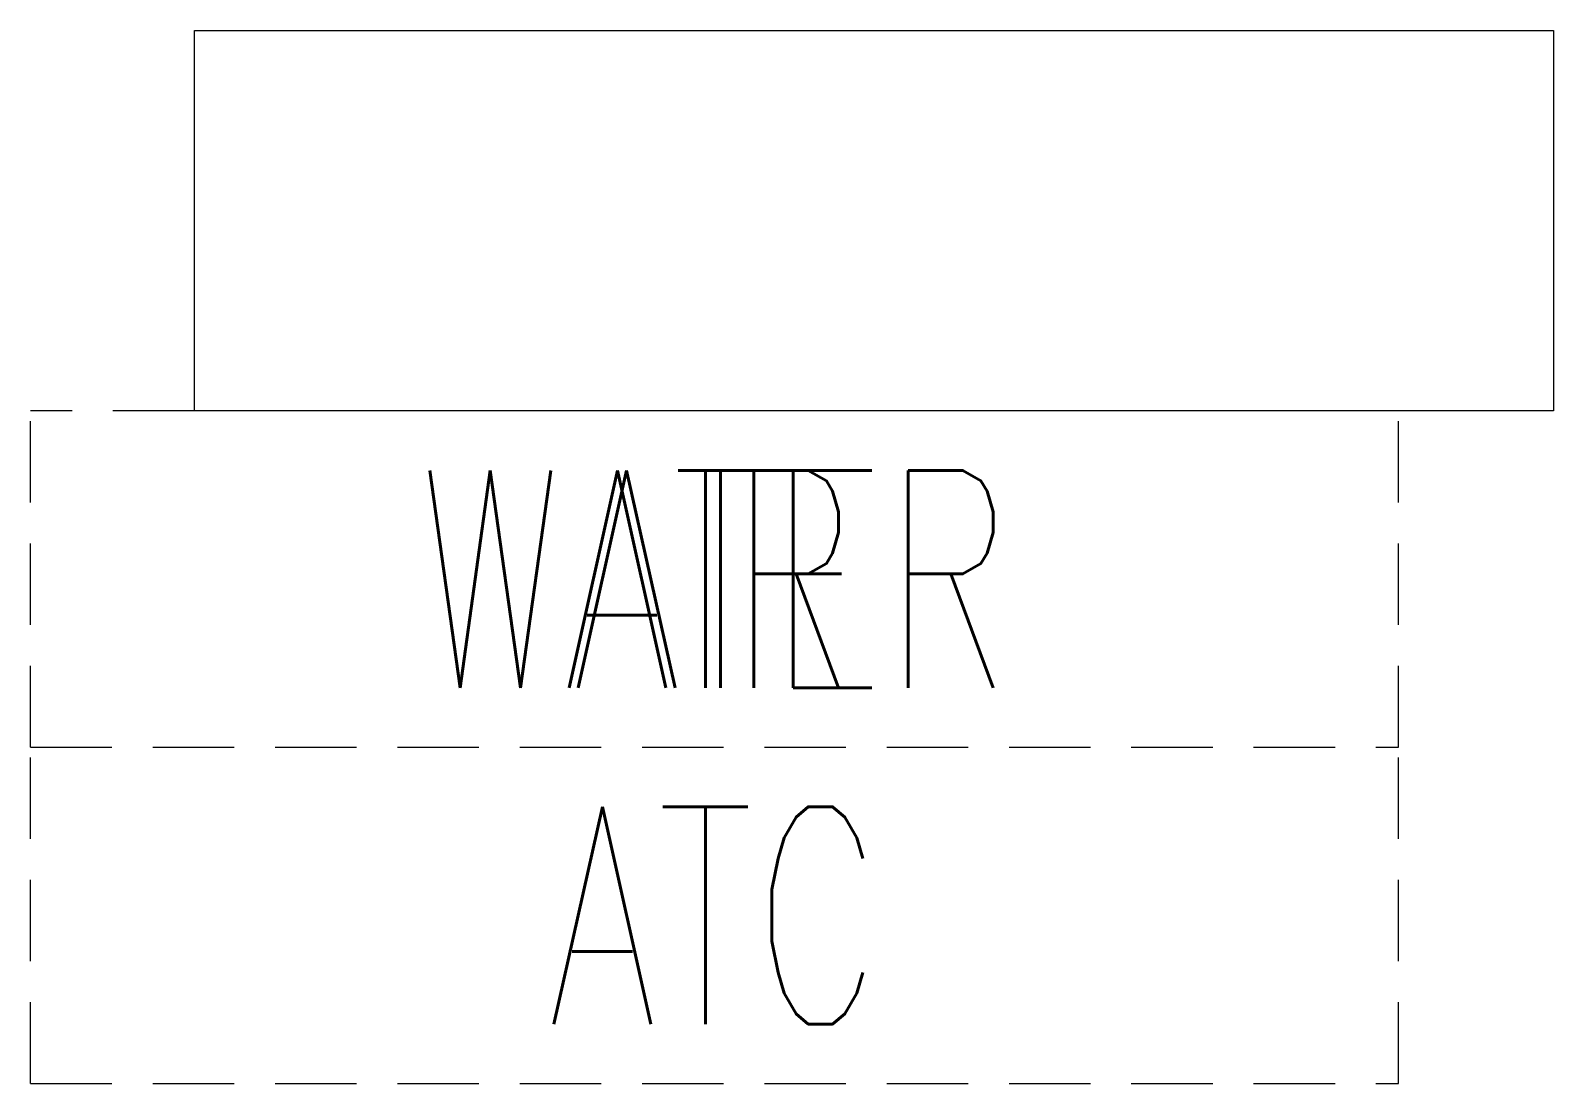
# Model space of a CAD drawing. Extents: x -6 to 50, y -31.8 to 7.
import ezdxf
from ezdxf.enums import TextEntityAlignment as Align

# ---------------------------------------------------------------- set-up
doc = ezdxf.new("R2010")
doc.units = 0
doc.header["$LTSCALE"] = 48
doc.header["$MEASUREMENT"] = 0
doc.linetypes.add('HIDDEN4', pattern=[0.09375, 0.0625, -0.03125])
doc.layers.get('0').update_dxf_attribs({"linetype": 'CONTINUOUS'})
for name, color, linetype in [('M-BLKA', 4, 'CONTINUOUS'), ('M-TRBX-AIRT', 4, 'CONTINUOUS'), ('M-TRBX-WTRT', 4, 'CONTINUOUS')]:
    doc.layers.add(name, color=color, linetype=linetype)
doc.styles.add('BRA-NRW1', font='romans.shx', dxfattribs={"width": 0.65, "height": 8})

msp = doc.modelspace()

# ---------------------------------------------------------------- linework, layer by layer
for p, q in [((0, 7), (50, 7)), ((0, -7), (0, 7)), ((50, 7), (50, -7)), ((50, -7), (0, -7))]:
    msp.add_line(p, q)
at = {"color": 11, "linetype": 'HIDDEN4'}
for p, q in [((0, -7), (-6.033, -7)), ((-6.033, -19.376), (-6.033, -7)), ((44.294, -19.376), (44.294, -7)), ((-6.033, -31.753), (-6.033, -19.376)), ((-6.033, -19.376), (44.294, -19.376)), ((44.294, -31.753), (44.294, -19.376)), ((-6.033, -31.753), (44.294, -31.753))]:
    msp.add_line(p, q, dxfattribs=at)

# ---------------------------------------------------------------- texts
at = {"layer": 'M-BLKA', "style": 'BRA-NRW1', "width": 0.65}
msp.add_attdef('ATC', text='-', height=8, dxfattribs=at).set_placement((19.13, -25.565), align=Align.MIDDLE_CENTER)
at = {"layer": 'M-TRBX-AIRT', "style": 'BRA-NRW1', "width": 0.65}
msp.add_attdef('AIR', text='-', height=8, dxfattribs=at).set_placement((19.13, -13.188), align=Align.MIDDLE_CENTER)
at = {"layer": 'M-TRBX-WTRT', "style": 'BRA-NRW1', "width": 0.65}
msp.add_attdef('WATER', text='-', height=8, dxfattribs=at).set_placement((19.13, -13.188), align=Align.MIDDLE_CENTER)

doc.saveas('drawing.dxf')
